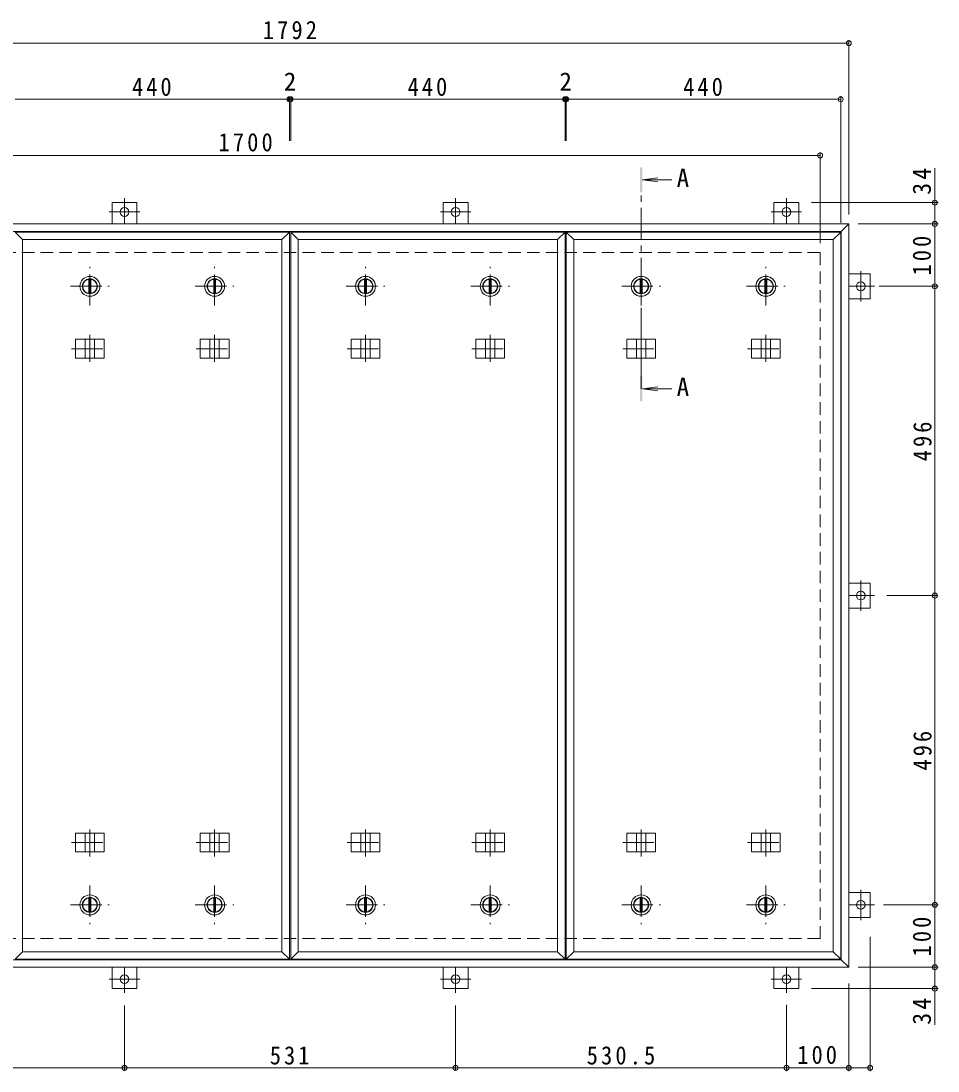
# Model space of a CAD drawing. Units: millimetres at full size, sheet at 1:10. Extents: x -2570 to 2371, y -1962 to 1335.
# Drawn here: x -1527 to -56, y -349 to 1335 of the extents above; entities that cross this region are included whole.
import ezdxf
from ezdxf.enums import TextEntityAlignment as Align

# ---------------------------------------------------------------- set-up
doc = ezdxf.new("R2010")
doc.units = ezdxf.units.MM
doc.header["$LTSCALE"] = 10
doc.header["$PDMODE"] = 32
doc.header["$PDSIZE"] = 8
doc.linetypes.add('CHAIN1', pattern=[8, 5, -1, 1, -1])
doc.linetypes.add('DASHED2', pattern=[3, 2, -1])
for name, color, linetype, lineweight in [('0-1_躯体', 2, 'DASHED2', 9), ('0-2_仕上', 4, 'Continuous', 9), ('0-3_建具', 4, 'Continuous', 9), ('0-5_寸法', 4, 'Continuous', 9), ('0-C', 2, 'Continuous', 9), ('0-E', 3, 'Continuous', 9), ('0-F', 7, 'Continuous', 9)]:
    doc.layers.add(name, color=color, linetype=linetype, lineweight=lineweight)
doc.styles.add('ＭＳ ゴシック', font='')
doc.styles.get('ＭＳ ゴシック').set_extended_font_data('MS Gothic')

msp = doc.modelspace()

# ---------------------------------------------------------------- linework, layer by layer
at = {"layer": '0-1_躯体'}
for p, q in [((-1945.05, 963.77), (-245.05, 963.77)), ((-245.05, 963.77), (-245.05, -136.23)), ((-245.05, -136.23), (-1945.05, -136.23))]:
    msp.add_line(p, q, dxfattribs=at)
at = {"layer": '0-2_仕上'}
for p, q in [((-1096.05, 996.77), (-1096.05, -169.23)), ((-1094.05, 996.77), (-1094.05, -169.23)), ((-654.05, 996.77), (-654.05, -169.23)), ((-652.05, 996.77), (-652.05, -169.23)), ((-212.05, 996.77), (-212.05, -169.23)), ((-1524.05, 984.77), (-1524.05, -157.23)), ((-1108.05, 984.77), (-1108.05, -157.23)), ((-1082.05, 984.77), (-1082.05, -157.23)), ((-666.05, 984.77), (-666.05, -157.23)), ((-640.05, 984.77), (-640.05, -157.23)), ((-224.05, 984.77), (-224.05, -157.23))]:
    msp.add_line(p, q, dxfattribs=at)
for points in [[(-1524.05, 984.77), (-1536.05, 996.77), (-1096.05, 996.77)], [(-1524.05, 984.77), (-1108.05, 984.77), (-1096.05, 996.77)], [(-1082.05, 984.77), (-1094.05, 996.77), (-654.05, 996.77)], [(-1082.05, 984.77), (-666.05, 984.77), (-654.05, 996.77)], [(-640.05, 984.77), (-652.05, 996.77), (-212.05, 996.77)], [(-640.05, 984.77), (-224.05, 984.77), (-212.05, 996.77)], [(-1524.05, -157.23), (-1536.05, -169.23), (-1096.05, -169.23)], [(-1524.05, -157.23), (-1108.05, -157.23), (-1096.05, -169.23)], [(-1082.05, -157.23), (-1094.05, -169.23), (-654.05, -169.23)], [(-1082.05, -157.23), (-666.05, -157.23), (-654.05, -169.23)], [(-640.05, -157.23), (-652.05, -169.23), (-212.05, -169.23)], [(-640.05, -157.23), (-224.05, -157.23), (-212.05, -169.23)]]:
    msp.add_lwpolyline(points, dxfattribs=at)
at = {"layer": '0-3_建具', "color": 2}
for p, q in [((-1991.05, 1009.77), (-199.05, 1009.77)), ((-1979.05, 997.77), (-211.05, 997.77)), ((-211.05, 997.77), (-199.05, 1009.77)), ((-211.05, -170.23), (-211.05, 997.77)), ((-199.05, 1009.77), (-199.05, -182.23)), ((-199.05, -182.23), (-1991.05, -182.23)), ((-211.05, -170.23), (-1979.05, -170.23)), ((-211.05, -170.23), (-199.05, -182.23))]:
    msp.add_line(p, q, dxfattribs=at)
at = {"layer": '0-3_建具', "linetype": 'CHAIN1'}
for p, q in [((-1416.05, 831.89), (-1416.05, 788.65)), ((-1216.05, 831.89), (-1216.05, 788.65)), ((-974.05, 831.89), (-974.05, 788.65)), ((-774.05, 831.89), (-774.05, 788.65)), ((-532.05, 831.89), (-532.05, 788.65)), ((-332.05, 831.89), (-332.05, 788.65)), ((-1445.46, 809.77), (-1386.64, 809.77)), ((-1245.46, 809.77), (-1186.64, 809.77)), ((-1003.46, 809.77), (-944.64, 809.77)), ((-803.46, 809.77), (-744.64, 809.77)), ((-561.46, 809.77), (-502.64, 809.77)), ((-361.46, 809.77), (-302.64, 809.77)), ((-1416.05, -4.35), (-1416.05, 38.89)), ((-1216.05, -4.35), (-1216.05, 38.89)), ((-974.05, -4.35), (-974.05, 38.89)), ((-774.05, -4.35), (-774.05, 38.89)), ((-532.05, -4.35), (-532.05, 38.89)), ((-332.05, -4.35), (-332.05, 38.89)), ((-1445.46, 17.77), (-1386.64, 17.77)), ((-1245.46, 17.77), (-1186.64, 17.77)), ((-1003.46, 17.77), (-944.64, 17.77)), ((-803.46, 17.77), (-744.64, 17.77)), ((-561.46, 17.77), (-502.64, 17.77)), ((-361.46, 17.77), (-302.64, 17.77))]:
    msp.add_line(p, q, dxfattribs=at)
at = {"layer": '0-3_建具'}
for p, q in [((-1439.14, 824.77), (-1439.14, 794.77)), ((-1439.14, 824.77), (-1392.96, 824.77)), ((-1423.55, 824.77), (-1423.55, 794.77)), ((-1408.55, 824.77), (-1408.55, 794.77)), ((-1392.96, 824.77), (-1392.96, 794.77)), ((-1239.14, 824.77), (-1239.14, 794.77)), ((-1239.14, 824.77), (-1192.96, 824.77)), ((-1223.55, 824.77), (-1223.55, 794.77)), ((-1208.55, 824.77), (-1208.55, 794.77)), ((-1192.96, 824.77), (-1192.96, 794.77)), ((-997.14, 824.77), (-997.14, 794.77)), ((-997.14, 824.77), (-950.96, 824.77)), ((-981.55, 824.77), (-981.55, 794.77)), ((-966.55, 824.77), (-966.55, 794.77)), ((-950.96, 824.77), (-950.96, 794.77)), ((-797.14, 824.77), (-797.14, 794.77)), ((-797.14, 824.77), (-750.96, 824.77)), ((-781.55, 824.77), (-781.55, 794.77)), ((-766.55, 824.77), (-766.55, 794.77)), ((-750.96, 824.77), (-750.96, 794.77)), ((-555.14, 824.77), (-555.14, 794.77)), ((-555.14, 824.77), (-508.96, 824.77)), ((-539.55, 824.77), (-539.55, 794.77)), ((-524.55, 824.77), (-524.55, 794.77)), ((-508.96, 824.77), (-508.96, 794.77)), ((-355.14, 824.77), (-355.14, 794.77)), ((-355.14, 824.77), (-308.96, 824.77)), ((-339.55, 824.77), (-339.55, 794.77)), ((-324.55, 824.77), (-324.55, 794.77)), ((-308.96, 824.77), (-308.96, 794.77)), ((-1439.14, 794.77), (-1392.96, 794.77)), ((-1239.14, 794.77), (-1192.96, 794.77)), ((-997.14, 794.77), (-950.96, 794.77)), ((-797.14, 794.77), (-750.96, 794.77)), ((-555.14, 794.77), (-508.96, 794.77)), ((-355.14, 794.77), (-308.96, 794.77)), ((-1439.14, 2.77), (-1439.14, 32.77)), ((-1439.14, 32.77), (-1392.96, 32.77)), ((-1423.55, 2.77), (-1423.55, 32.77)), ((-1408.55, 2.77), (-1408.55, 32.77)), ((-1392.96, 2.77), (-1392.96, 32.77)), ((-1239.14, 2.77), (-1239.14, 32.77)), ((-1239.14, 32.77), (-1192.96, 32.77)), ((-1223.55, 2.77), (-1223.55, 32.77)), ((-1208.55, 2.77), (-1208.55, 32.77)), ((-1192.96, 2.77), (-1192.96, 32.77)), ((-997.14, 2.77), (-997.14, 32.77)), ((-997.14, 32.77), (-950.96, 32.77)), ((-981.55, 2.77), (-981.55, 32.77)), ((-966.55, 2.77), (-966.55, 32.77)), ((-950.96, 2.77), (-950.96, 32.77)), ((-797.14, 2.77), (-797.14, 32.77)), ((-797.14, 32.77), (-750.96, 32.77)), ((-781.55, 2.77), (-781.55, 32.77)), ((-766.55, 2.77), (-766.55, 32.77)), ((-750.96, 2.77), (-750.96, 32.77)), ((-555.14, 2.77), (-555.14, 32.77)), ((-555.14, 32.77), (-508.96, 32.77)), ((-539.55, 2.77), (-539.55, 32.77)), ((-524.55, 2.77), (-524.55, 32.77)), ((-508.96, 2.77), (-508.96, 32.77)), ((-355.14, 2.77), (-355.14, 32.77)), ((-355.14, 32.77), (-308.96, 32.77)), ((-339.55, 2.77), (-339.55, 32.77)), ((-324.55, 2.77), (-324.55, 32.77)), ((-308.96, 2.77), (-308.96, 32.77)), ((-1439.14, 2.77), (-1392.96, 2.77)), ((-1239.14, 2.77), (-1192.96, 2.77)), ((-997.14, 2.77), (-950.96, 2.77)), ((-797.14, 2.77), (-750.96, 2.77)), ((-555.14, 2.77), (-508.96, 2.77)), ((-355.14, 2.77), (-308.96, 2.77))]:
    msp.add_line(p, q, dxfattribs=at)
at = {"layer": '0-5_寸法'}
for p, q in [((-530.05, 1080.59), (-505.26, 1083.85)), ((-530.05, 1080.59), (-505.26, 1077.32)), ((-530.05, 1080.59), (-482.58, 1080.59)), ((-530.05, 745.46), (-505.26, 748.72)), ((-530.05, 745.46), (-505.26, 742.2)), ((-530.05, 745.46), (-482.58, 745.46))]:
    msp.add_line(p, q, dxfattribs=at)
at = {"layer": '0-5_寸法', "linetype": 'CHAIN1'}
msp.add_line((-532.05, 745.46), (-532.05, 1060.59), dxfattribs=at)
at = {"layer": '0-5_寸法'}
for points in [[(-530.05, 1100.59), (-534.05, 1100.59), (-530.05, 1060.59), (-534.05, 1060.59)], [(-530.05, 725.46), (-534.05, 725.46), (-530.05, 765.46), (-534.05, 765.46)]]:
    msp.add_solid(points, dxfattribs=at)
at = {"layer": '0-C', "linetype": 'CHAIN1'}
for p, q in [((-1416.05, 878.77), (-1416.05, 940.77)), ((-1216.05, 878.77), (-1216.05, 940.77)), ((-974.05, 878.77), (-974.05, 940.77)), ((-774.05, 878.77), (-774.05, 940.77)), ((-532.05, 878.77), (-532.05, 940.77)), ((-332.05, 878.77), (-332.05, 940.77)), ((-1447.05, 909.77), (-1385.05, 909.77)), ((-1247.05, 909.77), (-1185.05, 909.77)), ((-1005.05, 909.77), (-943.05, 909.77)), ((-805.05, 909.77), (-743.05, 909.77)), ((-563.05, 909.77), (-501.05, 909.77)), ((-363.05, 909.77), (-301.05, 909.77)), ((-1416.05, -51.23), (-1416.05, -113.23)), ((-1216.05, -51.23), (-1216.05, -113.23)), ((-974.05, -51.23), (-974.05, -113.23)), ((-774.05, -51.23), (-774.05, -113.23)), ((-532.05, -51.23), (-532.05, -113.23)), ((-332.05, -51.23), (-332.05, -113.23)), ((-1447.05, -82.23), (-1385.05, -82.23)), ((-1247.05, -82.23), (-1185.05, -82.23)), ((-1005.05, -82.23), (-943.05, -82.23)), ((-805.05, -82.23), (-743.05, -82.23)), ((-563.05, -82.23), (-501.05, -82.23)), ((-363.05, -82.23), (-301.05, -82.23))]:
    msp.add_line(p, q, dxfattribs=at)
at = {"layer": '0-C'}
for p, q in [((-1417.55, 921.17), (-1417.55, 898.37)), ((-1414.55, 921.17), (-1414.55, 898.37)), ((-1217.55, 921.17), (-1217.55, 898.37)), ((-1214.55, 921.17), (-1214.55, 898.37)), ((-975.55, 921.17), (-975.55, 898.37)), ((-972.55, 921.17), (-972.55, 898.37)), ((-775.55, 921.17), (-775.55, 898.37)), ((-772.55, 921.17), (-772.55, 898.37)), ((-533.55, 921.17), (-533.55, 898.37)), ((-530.55, 921.17), (-530.55, 898.37)), ((-333.55, 921.17), (-333.55, 898.37)), ((-330.55, 921.17), (-330.55, 898.37)), ((-1417.55, -93.63), (-1417.55, -70.83)), ((-1414.55, -93.63), (-1414.55, -70.83)), ((-1217.55, -93.63), (-1217.55, -70.83)), ((-1214.55, -93.63), (-1214.55, -70.83)), ((-975.55, -93.63), (-975.55, -70.83)), ((-972.55, -93.63), (-972.55, -70.83)), ((-775.55, -93.63), (-775.55, -70.83)), ((-772.55, -93.63), (-772.55, -70.83)), ((-533.55, -93.63), (-533.55, -70.83)), ((-530.55, -93.63), (-530.55, -70.83)), ((-333.55, -93.63), (-333.55, -70.83)), ((-330.55, -93.63), (-330.55, -70.83))]:
    msp.add_line(p, q, dxfattribs=at)
for centre, radius in [((-1416.05, 909.77), 16), ((-1416.05, 909.77), 12), ((-1416.05, 909.77), 11.5), ((-1216.05, 909.77), 16), ((-1216.05, 909.77), 12), ((-1216.05, 909.77), 11.5), ((-974.05, 909.77), 16), ((-974.05, 909.77), 12), ((-974.05, 909.77), 11.5), ((-774.05, 909.77), 16), ((-774.05, 909.77), 12), ((-774.05, 909.77), 11.5), ((-532.05, 909.77), 16), ((-532.05, 909.77), 12), ((-532.05, 909.77), 11.5), ((-332.05, 909.77), 16), ((-332.05, 909.77), 12), ((-332.05, 909.77), 11.5), ((-1416.05, -82.23), 16), ((-1216.05, -82.23), 16), ((-974.05, -82.23), 16), ((-774.05, -82.23), 16), ((-532.05, -82.23), 16), ((-332.05, -82.23), 16), ((-1416.05, -82.23), 12), ((-1416.05, -82.23), 11.5), ((-1216.05, -82.23), 12), ((-1216.05, -82.23), 11.5), ((-974.05, -82.23), 12), ((-974.05, -82.23), 11.5), ((-774.05, -82.23), 12), ((-774.05, -82.23), 11.5), ((-532.05, -82.23), 12), ((-532.05, -82.23), 11.5), ((-332.05, -82.23), 12), ((-332.05, -82.23), 11.5)]:
    msp.add_circle(centre, radius, dxfattribs=at)
at = {"layer": '0-E', "linetype": 'CHAIN1'}
for p, q in [((-1360.55, 1050.94), (-1360.55, 1009.77)), ((-829.55, 1050.94), (-829.55, 1009.77)), ((-299.05, 1050.94), (-299.05, 1009.77)), ((-1336.17, 1028.97), (-1384.93, 1028.97)), ((-805.17, 1028.97), (-853.93, 1028.97)), ((-274.67, 1028.97), (-323.43, 1028.97)), ((-179.85, 885.39), (-179.85, 934.15)), ((-157.88, 909.77), (-199.05, 909.77)), ((-179.85, 389.39), (-179.85, 438.15)), ((-157.88, 413.77), (-199.05, 413.77)), ((-179.85, -106.61), (-179.85, -57.85)), ((-157.88, -82.23), (-199.05, -82.23)), ((-1360.55, -223.4), (-1360.55, -182.23)), ((-829.55, -223.4), (-829.55, -182.23)), ((-299.05, -223.4), (-299.05, -182.23)), ((-1384.93, -201.43), (-1336.17, -201.43)), ((-853.93, -201.43), (-805.17, -201.43)), ((-323.43, -201.43), (-274.67, -201.43))]:
    msp.add_line(p, q, dxfattribs=at)
at = {"layer": '0-E'}
for p, q in [((-1380.55, 1043.97), (-1380.55, 1009.77)), ((-1380.55, 1043.97), (-1340.55, 1043.97)), ((-1340.55, 1043.97), (-1340.55, 1009.77)), ((-849.55, 1043.97), (-809.55, 1043.97)), ((-849.55, 1043.97), (-849.55, 1009.77)), ((-809.55, 1043.97), (-809.55, 1009.77)), ((-319.05, 1043.97), (-279.05, 1043.97)), ((-319.05, 1043.97), (-319.05, 1009.77)), ((-279.05, 1043.97), (-279.05, 1009.77)), ((-164.85, 929.77), (-199.05, 929.77)), ((-164.85, 929.77), (-164.85, 889.77)), ((-164.85, 889.77), (-199.05, 889.77)), ((-164.85, 433.77), (-199.05, 433.77)), ((-164.85, 433.77), (-164.85, 393.77)), ((-164.85, 393.77), (-199.05, 393.77)), ((-164.85, -62.23), (-199.05, -62.23)), ((-164.85, -62.23), (-164.85, -102.23)), ((-164.85, -102.23), (-199.05, -102.23)), ((-1380.55, -216.43), (-1380.55, -182.23)), ((-1340.55, -216.43), (-1340.55, -182.23)), ((-849.55, -216.43), (-849.55, -182.23)), ((-809.55, -216.43), (-809.55, -182.23)), ((-319.05, -216.43), (-319.05, -182.23)), ((-279.05, -216.43), (-279.05, -182.23)), ((-1340.55, -216.43), (-1380.55, -216.43)), ((-809.55, -216.43), (-849.55, -216.43)), ((-279.05, -216.43), (-319.05, -216.43))]:
    msp.add_line(p, q, dxfattribs=at)
for centre in [(-1360.55, 1028.97), (-829.55, 1028.97), (-299.05, 1028.97), (-179.85, 909.77), (-179.85, 413.77), (-179.85, -82.23), (-1360.55, -201.43), (-829.55, -201.43), (-299.05, -201.43)]:
    msp.add_circle(centre, 7, dxfattribs=at)
at = {"layer": '0-F'}
for p, q in [((-1991.05, 1299.77), (-199.05, 1299.77)), ((-199.05, 1024.77), (-199.05, 1304.77)), ((-1096.05, 1212.77), (-1096.05, 1142.88)), ((-1094.05, 1212.77), (-1094.05, 1142.88)), ((-654.05, 1212.77), (-654.05, 1142.88)), ((-652.05, 1212.77), (-652.05, 1142.88)), ((-212.05, 1011.77), (-212.05, 1214.77)), ((-1536.05, 1209.77), (-1096.05, 1209.77)), ((-1096.05, 1209.77), (-1094.05, 1209.77)), ((-1094.05, 1209.77), (-654.05, 1209.77)), ((-654.05, 1209.77), (-652.05, 1209.77)), ((-652.05, 1209.77), (-212.05, 1209.77)), ((-1945.05, 1119.77), (-245.05, 1119.77)), ((-245.05, 978.77), (-245.05, 1124.77)), ((-60.96, 1043.97), (-60.96, 1099.15)), ((-55.96, 1043.97), (-259.05, 1043.97)), ((-60.96, 1009.77), (-60.96, 1043.97)), ((-184.05, 1009.77), (-55.96, 1009.77)), ((-60.96, 909.77), (-60.96, 1009.77)), ((-150.12, 909.77), (-55.96, 909.77)), ((-60.96, 413.77), (-60.96, 909.77)), ((-57.96, 413.77), (-137.88, 413.77)), ((-60.96, -82.23), (-60.96, 413.77)), ((-143.53, -82.23), (-55.96, -82.23)), ((-60.96, -182.23), (-60.96, -82.23)), ((-164.85, -348.6), (-164.85, -133.44)), ((-184.05, -182.23), (-55.96, -182.23)), ((-60.96, -182.23), (-60.96, -216.43)), ((-55.96, -216.43), (-259.05, -216.43)), ((-199.05, -208.44), (-199.05, -348.6)), ((-60.96, -216.43), (-60.96, -274.38)), ((-1360.55, -346.6), (-1360.55, -243.4)), ((-829.55, -346.6), (-829.55, -243.4)), ((-299.05, -242.37), (-299.05, -348.6)), ((-1891.05, -343.6), (-1360.55, -343.6)), ((-1360.55, -343.6), (-829.55, -343.6)), ((-829.55, -343.6), (-299.05, -343.6)), ((-299.05, -343.6), (-199.05, -343.6)), ((-199.05, -343.6), (-164.85, -343.6))]:
    msp.add_line(p, q, dxfattribs=at)
for p in [(-199.05, 1299.77), (-1096.05, 1209.77), (-1094.05, 1209.77), (-654.05, 1209.77), (-652.05, 1209.77), (-212.05, 1209.77), (-245.05, 1119.77), (-60.96, 1043.97), (-60.96, 1009.77), (-60.96, 909.77), (-60.96, 413.77), (-60.96, -82.23), (-60.96, -182.23), (-60.96, -216.43), (-1360.55, -343.6), (-829.55, -343.6), (-299.05, -343.6), (-199.05, -343.6), (-164.85, -343.6)]:
    msp.add_point(p, dxfattribs=at)

# ---------------------------------------------------------------- texts
at = {"layer": '0-5_寸法', "color": 2, "style": 'ＭＳ ゴシック'}
for p in [(-475.02, 1060.19), (-475.02, 725.07)]:
    msp.add_text('A', height=29.33, dxfattribs=at).set_placement(p, align=Align.BOTTOM_LEFT)
at = {"layer": '0-F', "color": 2, "style": 'ＭＳ ゴシック'}
for p in [(-1105.05, 1214.77), (-663.05, 1214.77)]:
    msp.add_text('2', height=29.33, dxfattribs=at).set_placement(p, align=Align.BOTTOM_LEFT)
at = {"layer": '0-F', "color": 2, "char_height": 29.33, "attachment_point": 7, "style": 'ＭＳ ゴシック'}
for s, insert in [('\\T1.28;\\W0.9;1792', (-1138.8, 1305.77)), ('\\T1.27;\\W0.9;440', (-1348.55, 1214.77)), ('\\T1.27;\\W0.9;440', (-906.55, 1214.77)), ('\\T1.27;\\W0.9;440', (-464.55, 1214.77)), ('\\T1.28;\\W0.9;1700', (-1209.76, 1125.77)), ('\\T1.27;\\W0.9;531', (-1127.55, -338.6)), ('\\T1.28;\\W0.9;530.5', (-619.3, -338.6)), ('\\T1.27;\\W0.9;100', (-281.55, -337.6))]:
    msp.add_mtext(s, dxfattribs=dict(at, insert=insert))
at = {"layer": '0-F', "color": 2, "char_height": 29.33, "attachment_point": 7, "rotation": 90, "style": 'ＭＳ ゴシック'}
for s, insert in [('\\T1.27;\\W0.95;34', (-66.96, 1056.65)), ('\\T1.27;\\W0.9;100', (-66.96, 927.27)), ('\\T1.27;\\W0.9;496', (-65.96, 629.27)), ('\\T1.27;\\W0.9;496', (-65.96, 133.27)), ('\\T1.27;\\W0.9;100', (-66.96, -164.73)), ('\\T1.27;\\W0.95;34', (-66.96, -274.38))]:
    msp.add_mtext(s, dxfattribs=dict(at, insert=insert))

doc.saveas('drawing.dxf')
